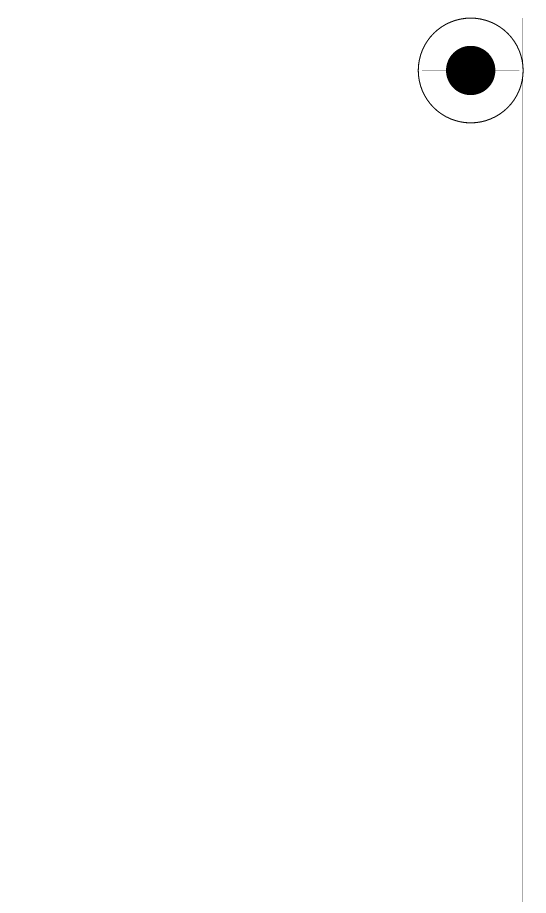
# Model space of a CAD drawing. Header units: millimetres. Extents: x 0 to 1769, y 431 to 1001.
# Drawn here: x 1719.8 to 1768.5, y 537.3 to 621.1 of the extents above; entities that cross this region are included whole.
import ezdxf

# ---------------------------------------------------------------- set-up
doc = ezdxf.new("R2010")
doc.units = ezdxf.units.MM
for name, color, linetype in [('BottomLayer', 5, 'Continuous'), ('BottomSolder', 6, 'Continuous'), ('Mechanical3', 76, 'Continuous'), ('Mechanical9', 56, 'Continuous'), ('MultiLayer', 9, 'Continuous'), ('TopLayer', 1, 'Continuous'), ('TopOverlay', 2, 'Continuous'), ('TopSolder', 216, 'Continuous')]:
    doc.layers.add(name, color=color, linetype=linetype)

# ---------------------------------------------------------------- blocks, each defined once
blk = doc.blocks.new('DRILL4_3_332')
at = {"layer": 'BottomLayer', "const_width": 2.25}
blk.add_lwpolyline([(-1.125, 0, 1), (1.125, 0, 1)], format="xyb", close=True, dxfattribs=at)
at = {"layer": 'BottomSolder', "const_width": 2.352}
blk.add_lwpolyline([(-1.176, 0, 1), (1.176, 0, 1)], format="xyb", close=True, dxfattribs=at)
at = {"layer": 'MultiLayer', "const_width": 2.25}
blk.add_lwpolyline([(-1.125, 0, 1), (1.125, 0, 1)], format="xyb", close=True, dxfattribs=at)
at = {"layer": 'TopLayer', "const_width": 2.25}
blk.add_lwpolyline([(-1.125, 0, 1), (1.125, 0, 1)], format="xyb", close=True, dxfattribs=at)
at = {"layer": 'TopOverlay'}
for points, const_width in [([(5, 0, 1), (-5, 0, 1)], 0.1), ([(-5.025, 0, 1), (-4.975, 0, 1)], 0.05), ([(4.975, 0, 1), (5.025, 0, 1)], 0.05)]:
    blk.add_lwpolyline(points, format="xyb", close=True, dxfattribs=dict(at, const_width=const_width))
at = {"layer": 'TopSolder', "const_width": 2.352}
blk.add_lwpolyline([(-1.176, 0, 1), (1.176, 0, 1)], format="xyb", close=True, dxfattribs=at)

msp = doc.modelspace()

# ---------------------------------------------------------------- linework, layer by layer
at = {"layer": 'Mechanical3', "const_width": 0.01}
for points in [[(1282.981, 621.029), (1767.981, 621.029)], [(1767.981, 431.029), (1767.981, 621.029)]]:
    msp.add_lwpolyline(points, dxfattribs=at)
at = {"layer": 'Mechanical3', "const_width": 0.005}
msp.add_lwpolyline([(1767.978, 621.029, 1), (1767.983, 621.029, 1)], format="xyb", close=True, dxfattribs=at)
msp.add_lwpolyline([(1767.978, 621.029, 1), (1767.983, 621.029, 1)], format="xyb", close=True, dxfattribs=at)
at = {"layer": 'Mechanical9'}
for points, const_width in [([(1768.511, 621.028, 1), (1768.504, 621.028, 1)], 0.00635), ([(1768.511, 621.028, 1), (1768.504, 621.028, 1)], 0.00635), ([(1768.503, 621.028, 1), (1768.506, 621.028, 1)], 0.00317), ([(1768.503, 621.028, 1), (1768.506, 621.028, 1)], 0.00317), ([(1768.509, 621.028, 1), (1768.512, 621.028, 1)], 0.00317), ([(1768.509, 621.028, 1), (1768.512, 621.028, 1)], 0.00317), ([(1763.004, 620.664, 1), (1763.011, 620.664, 1)], 0.00635), ([(1763.011, 620.664, 1), (1763.004, 620.664, 1)], 0.00635), ([(1763.011, 620.664, 1), (1763.004, 620.664, 1)], 0.00635), ([(1763.011, 620.664, 1), (1763.004, 620.664, 1)], 0.00635), ([(1763.003, 620.664, 1), (1763.006, 620.664, 1)], 0.00317), ([(1763.003, 620.664, 1), (1763.006, 620.664, 1)], 0.00317), ([(1763.003, 620.664, 1), (1763.006, 620.664, 1)], 0.00317), ([(1763.009, 620.664, 1), (1763.012, 620.664, 1)], 0.00317), ([(1763.009, 620.664, 1), (1763.012, 620.664, 1)], 0.00317), ([(1763.009, 620.664, 1), (1763.012, 620.664, 1)], 0.00317), ([(1765.157, 616.028, 1), (1760.857, 616.028, 1)], 0.0127), ([(1758.368, 616.028, 1), (1758.374, 616.028, 1)], 0.00635), ([(1760.854, 616.028, 1), (1760.861, 616.028, 1)], 0.00635), ([(1765.154, 616.028, 1), (1765.161, 616.028, 1)], 0.00635), ([(1767.641, 616.028, 1), (1767.647, 616.028, 1)], 0.00635), ([(1763.004, 611.392, 1), (1763.011, 611.392, 1)], 0.00635)]:
    msp.add_lwpolyline(points, format="xyb", close=True, dxfattribs=dict(at, const_width=const_width))
at = {"layer": 'Mechanical9', "const_width": 0.0127}
for points in [[(1763.007, 611.392), (1763.007, 620.664)], [(1758.371, 616.028), (1767.644, 616.028)]]:
    msp.add_lwpolyline(points, dxfattribs=at)

# ---------------------------------------------------------------- block references
msp.add_blockref('DRILL4_3_332', (1763.007, 616.028))

doc.saveas('drawing.dxf')
